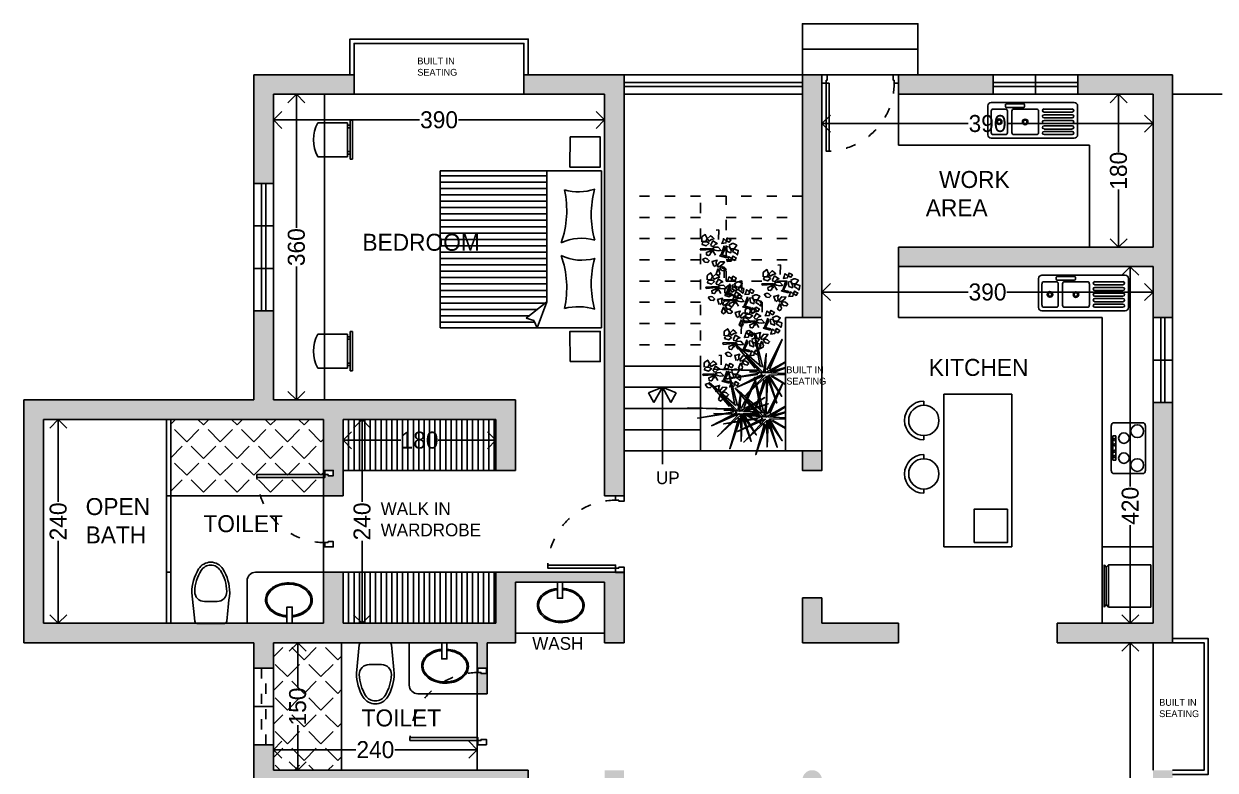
# Model space of a CAD drawing. Header units: inches. Extents: x -706 to 45253, y -3984 to 13819.
# Drawn here: x 42509 to 43912, y -100 to 779 of the extents above; entities that cross this region are included whole.
import ezdxf

# ---------------------------------------------------------------- set-up
doc = ezdxf.new("R2010")
doc.units = ezdxf.units.IN
doc.header["$PDMODE"] = 99
doc.header["$PDSIZE"] = 0.2
doc.linetypes.add('ACAD_ISO03W100', pattern=[30, 12, -18])
for name, color, linetype in [('BC-FURNITURE', 8, 'Continuous'), ('BC-GREYCOLOR', 8, 'Continuous'), ('BC-Hatch', 8, 'Continuous'), ('BC-JOINARY', 27, 'Continuous'), ('BC-WALLS', 1, 'Continuous'), ('BC-WHITECOLOR', 7, 'Continuous'), ('FUR', 8, 'Continuous'), ('grey color', 8, 'Continuous'), ('WALL', 1, 'Continuous'), ('WHITECOLOUR', 7, 'Continuous')]:
    doc.layers.add(name, color=color, linetype=linetype)
doc.styles.add('BC-1IN100-1', font='FreeSans.ttf', dxfattribs={"height": 20})
doc.styles.add('style2', font='FreeSans.ttf')
doc.dimstyles.new('BC-1IN100-1', dxfattribs={"dimtxt": 20, "dimasz": 20, "dimexe": 0.18, "dimexo": 0.0625, "dimgap": 1, "dimtad": 0, "dimtoh": 1, "dimdec": 1, "dimzin": 12, "dimdsep": 46, "dimtxsty": 'BC-1IN100-1', "dimblk": 'OPEN90', "dimcen": 0.09, "dimse1": 1, "dimse2": 1, "dimclrd": 256, "dimclre": 256, "dimclrt": 7, "dimadec": 0, "dimazin": 0, "dimtfac": 1, "dimtdec": 1, "dimtofl": 0, "dimtmove": 1, "dimatfit": 3, "dimldrblk": 'OPEN90', "dimfxl": 0, "dimtolj": 1, "dimtzin": 0, "dimlwd": -1, "dimarcsym": 0})
pattern_1 = [(45, (34007.883, -6864.664), (-19.756563, 19.756563), [20.32, -7.62]), (135, (34007.883, -6864.664), (-19.756563, -19.756563), [20.32, -7.62])]

# ---------------------------------------------------------------- blocks, each defined once
blk = doc.blocks.new('02 GROUND FLOOR$0$wc-wh')
at = {"color": 0, "linetype": 'ByBlock'}
for points in [[(315, 195), (22, 165, 0.384412), (0, 140), (0, -140, 0.383904), (22, -165, 0.001434), (314, -195, 0.140641), (560, -125, 0.259738), (630, 0, 0.259738), (560, 125, 0.139471)], [(225, 65), (225, -65, 0.422961), (328, -165, 0.13189), (544, -100, 0.259738), (600, 0, 0.259738), (544, 100, 0.13189), (328, 165, 0.422961)]]:
    blk.add_lwpolyline(points, format="xyb", close=True, dxfattribs=at)
blk.add_arc((316, -170), 25, 264.2811, 270.16, dxfattribs=at)
blk = doc.blocks.new('A$C6E117E9E')
at = {"xscale": -1, "rotation": 30.00000247440961}
blk.add_blockref('02 GROUND FLOOR$0$wc-wh', (564, 389), dxfattribs=at)
blk = doc.blocks.new('GOBIND DOOR 7')
at = {"layer": 'BC-Hatch', "linetype": 'ACAD_ISO03W100'}
blk.add_arc((33263.5, 16175.5), 80, 0, 90, dxfattribs=at)
at = {"layer": 'BC-JOINARY'}
blk.add_lwpolyline([(33263.5, 16175.5), (33263.5, 16255.5), (33267, 16255.5), (33267, 16175.5)], close=True, dxfattribs=at)
for points in [[(33263.5, 16171.7), (33264.8, 16171.7), (33264.8, 16165.5), (33258.5, 16165.5), (33258.5, 16175.5), (33263.5, 16175.5), (33263.5, 16171.7)], [(33343.5, 16171.7), (33342.3, 16171.7), (33342.3, 16165.5), (33348.5, 16165.5), (33348.5, 16175.5), (33343.5, 16175.5), (33343.5, 16171.7)]]:
    blk.add_lwpolyline(points, dxfattribs=at)
blk = doc.blocks.new('A$C52937CB9')
at = {"layer": 'FUR'}
for p, q in [((39.8, 190), (39.8, 0)), ((224.8, 190), (39.8, 190)), ((224.8, 0), (224.8, 190)), ((39.8, 125.3), (194.3, 125.3)), ((213.7, 101.1), (194.3, 125.3)), ((194.3, 125.3), (224.8, 114)), ((224.8, 114), (216.1, 110)), ((216.1, 110), (213.7, 101.1)), ((39.8, 0), (224.8, 0))]:
    blk.add_line(p, q, dxfattribs=at)
for points in [[(0, 152.8), (0, 188.3), (35.6, 188.3), (35.5, 152.7)], [(264.7, 152.8), (264.6, 188.3), (229.1, 188.3), (229.1, 152.7)]]:
    blk.add_lwpolyline(points, close=True, dxfattribs=at)
for centre, radius, start, end in [((-1.3, 162.6), 65.9, 345.6575, 16.9499), ((91.6, 288.6), 110.9, 254.3673, 285.6765), ((176.6, 166.4), 57.2, 164.3325, 204.9851), ((88, 166.4), 57.2, 335.0149, 15.6675), ((173, 288.6), 110.9, 254.3235, 285.6327), ((265.9, 162.6), 65.9, 163.0501, 194.3425), ((86.6, 35.1), 113.8, 70.3798, 102.1998), ((178.1, 35.1), 113.8, 77.8002, 109.6202)]:
    blk.add_arc(centre, radius, start, end, dxfattribs=at)
blk = doc.blocks.new('A$C925929284')
at = {"layer": 'BC-GREYCOLOR'}
h = blk.add_hatch(dxfattribs=at)
h.set_pattern_fill('ANSI31', color=256, scale=60, angle=315, style=0)
h.set_pattern_definition([(0, (-91.719, -51.977), (2e-15, 7.5), [])])
h.paths.add_polyline_path([(125.3, 70.3), (125.3, 224.8), (0, 224.8), (0, 39.8), (114, 39.8), (110, 48.5), (101.1, 50.9)])
at = {"layer": 'grey color', "rotation": 270}
blk.add_blockref('A$C52937CB9', (0, 264.7), dxfattribs=at)
blk = doc.blocks.new('_Open90')
at = {"color": 0, "linetype": 'ByBlock', "lineweight": -2}
for p, q in [((0, 0), (-1, 0)), ((-0.5, 0.5), (0, 0)), ((0, 0), (-0.5, -0.5))]:
    blk.add_line(p, q, dxfattribs=at)
blk = doc.blocks.new('*D813')
at = {"layer": 'BC-Hatch'}
for p, q in [((42905, 289), (42953, 289)), ((43045, 289), (42996.9, 289))]:
    blk.add_line(p, q, dxfattribs=at)
at = {"layer": 'Defpoints', "color": 0}
for p in [(42885, 313.4), (43065, 313.4), (42885, 289)]:
    blk.add_point(p, dxfattribs=at)
at = {"layer": 'BC-Hatch', "xscale": 20, "yscale": 20, "zscale": 20, "rotation": 180}
blk.add_blockref('_Open90', (42885, 289), dxfattribs=at)
at = {"layer": 'BC-Hatch', "xscale": 20, "yscale": 20, "zscale": 20}
blk.add_blockref('_Open90', (43065, 289), dxfattribs=at)
at = {"layer": 'BC-Hatch', "color": 7, "insert": (42975, 289), "char_height": 20, "attachment_point": 5, "style": 'BC-1IN100-1'}
blk.add_mtext('\\A1;180', dxfattribs=at)
blk = doc.blocks.new('*D814')
at = {"layer": 'BC-Hatch'}
for p, q in [((42907.4, 293.4), (42907.4, 216.3)), ((42907.4, 93.4), (42907.4, 170.5))]:
    blk.add_line(p, q, dxfattribs=at)
at = {"layer": 'Defpoints', "color": 0}
for p in [(42885, 313.4), (42885, 73.4), (42907.4, 73.4)]:
    blk.add_point(p, dxfattribs=at)
at = {"layer": 'BC-Hatch', "xscale": 20, "yscale": 20, "zscale": 20}
for p, rotation in [((42907.4, 313.4), 90), ((42907.4, 73.4), 270)]:
    blk.add_blockref('_Open90', p, dxfattribs=dict(at, rotation=rotation))
at = {"layer": 'BC-Hatch', "color": 7, "insert": (42907.4, 193.4), "char_height": 20, "attachment_point": 5, "rotation": 90, "style": 'BC-1IN100-1'}
blk.add_mtext('\\A1;240', dxfattribs=at)
blk = doc.blocks.new('chair- 1')
at = {"layer": 'BC-FURNITURE'}
for p, q in [((119.5, -460.5), (73.5, -460.5)), ((73.5, -463.5), (73.5, -460.5)), ((119.5, -463.5), (119.5, -460.5)), ((119.5, -463.5), (73.5, -463.5)), ((76.5, -466.5), (76.5, -501.5)), ((76.5, -466.5), (116.5, -466.5)), ((79.5, -466.5), (79.5, -463.5)), ((82.5, -466.5), (82.5, -463.5)), ((110.5, -466.5), (110.5, -463.5)), ((113.5, -466.5), (113.5, -463.5)), ((116.5, -501.5), (116.5, -466.5))]:
    blk.add_line(p, q, dxfattribs=at)
blk.add_arc((96.5, -464), 42.5, 241.9275, 298.0725, dxfattribs=at)
blk = doc.blocks.new('*D815')
at = {"layer": 'BC-Hatch'}
for p, q in [((42823, 666.3), (42975.1, 666.3)), ((43173, 666.3), (43020.9, 666.3))]:
    blk.add_line(p, q, dxfattribs=at)
at = {"layer": 'Defpoints', "color": 0}
for p in [(42803, 696.4), (43193, 696.4), (43193, 666.3)]:
    blk.add_point(p, dxfattribs=at)
at = {"layer": 'BC-Hatch', "xscale": 20, "yscale": 20, "zscale": 20, "rotation": 180}
blk.add_blockref('_Open90', (42803, 666.3), dxfattribs=at)
at = {"layer": 'BC-Hatch', "xscale": 20, "yscale": 20, "zscale": 20}
blk.add_blockref('_Open90', (43193, 666.3), dxfattribs=at)
at = {"layer": 'BC-Hatch', "color": 7, "insert": (42998, 666.3), "char_height": 20, "attachment_point": 5, "style": 'BC-1IN100-1'}
blk.add_mtext('\\A1;390', dxfattribs=at)
blk = doc.blocks.new('*D816')
at = {"layer": 'BC-Hatch'}
for p, q in [((42830, 676.4), (42830, 539.3)), ((42830, 356.4), (42830, 493.5))]:
    blk.add_line(p, q, dxfattribs=at)
at = {"layer": 'Defpoints', "color": 0}
for p in [(42830, 696.4), (42863, 696.4), (42863, 336.4)]:
    blk.add_point(p, dxfattribs=at)
at = {"layer": 'BC-Hatch', "xscale": 20, "yscale": 20, "zscale": 20}
for p, rotation in [((42830, 696.4), 90), ((42830, 336.4), 270)]:
    blk.add_blockref('_Open90', p, dxfattribs=dict(at, rotation=rotation))
at = {"layer": 'BC-Hatch', "color": 7, "insert": (42830, 516.4), "char_height": 20, "attachment_point": 5, "rotation": 90, "style": 'BC-1IN100-1'}
blk.add_mtext('\\A1;360', dxfattribs=at)
blk = doc.blocks.new('*D817')
at = {"layer": 'BC-Hatch'}
for p, q in [((42549.5, 293.4), (42549.5, 216.3)), ((42549.5, 93.4), (42549.5, 170.5))]:
    blk.add_line(p, q, dxfattribs=at)
at = {"layer": 'Defpoints', "color": 0}
for p in [(42532, 313.4), (42532, 73.4), (42549.5, 73.4)]:
    blk.add_point(p, dxfattribs=at)
at = {"layer": 'BC-Hatch', "xscale": 20, "yscale": 20, "zscale": 20}
for p, rotation in [((42549.5, 313.4), 90), ((42549.5, 73.4), 270)]:
    blk.add_blockref('_Open90', p, dxfattribs=dict(at, rotation=rotation))
at = {"layer": 'BC-Hatch', "color": 7, "insert": (42549.5, 193.4), "char_height": 20, "attachment_point": 5, "rotation": 90, "style": 'BC-1IN100-1'}
blk.add_mtext('\\A1;240', dxfattribs=at)
blk = doc.blocks.new('*D818')
at = {"layer": 'BC-Hatch'}
for p, q in [((43812.1, 473.4), (43812.1, 234.6)), ((43812.1, 93.4), (43812.1, 189))]:
    blk.add_line(p, q, dxfattribs=at)
at = {"layer": 'Defpoints', "color": 0}
for p in [(43812.1, 493.4), (43839, 493.4), (43839, 73.4)]:
    blk.add_point(p, dxfattribs=at)
at = {"layer": 'BC-Hatch', "xscale": 20, "yscale": 20, "zscale": 20}
for p, rotation in [((43812.1, 493.4), 90), ((43812.1, 73.4), 270)]:
    blk.add_blockref('_Open90', p, dxfattribs=dict(at, rotation=rotation))
at = {"layer": 'BC-Hatch', "color": 7, "insert": (43812.1, 211.8), "char_height": 20, "attachment_point": 5, "rotation": 90, "style": 'BC-1IN100-1'}
blk.add_mtext('\\A1;420', dxfattribs=at)
blk = doc.blocks.new('*D819')
at = {"layer": 'BC-Hatch'}
for p, q in [((42831.5, 30.4), (42831.5, -2.6)), ((42831.5, -79.6), (42831.5, -46.5))]:
    blk.add_line(p, q, dxfattribs=at)
at = {"layer": 'Defpoints', "color": 0}
for p in [(42831.5, 50.4), (42883, 50.4), (42883, -99.6)]:
    blk.add_point(p, dxfattribs=at)
at = {"layer": 'BC-Hatch', "xscale": 20, "yscale": 20, "zscale": 20}
for p, rotation in [((42831.5, 50.4), 90), ((42831.5, -99.6), 270)]:
    blk.add_blockref('_Open90', p, dxfattribs=dict(at, rotation=rotation))
at = {"layer": 'BC-Hatch', "color": 7, "insert": (42831.5, -24.6), "char_height": 20, "attachment_point": 5, "rotation": 90, "style": 'BC-1IN100-1'}
blk.add_mtext('\\A1;150', dxfattribs=at)
blk = doc.blocks.new('*D820')
at = {"layer": 'BC-Hatch'}
for p, q in [((42823, -75.5), (42900.1, -75.5)), ((43023, -75.5), (42945.9, -75.5))]:
    blk.add_line(p, q, dxfattribs=at)
at = {"layer": 'Defpoints', "color": 0}
for p in [(42803, 50.4), (43043, 50.4), (42803, -75.5)]:
    blk.add_point(p, dxfattribs=at)
at = {"layer": 'BC-Hatch', "xscale": 20, "yscale": 20, "zscale": 20, "rotation": 180}
blk.add_blockref('_Open90', (42803, -75.5), dxfattribs=at)
at = {"layer": 'BC-Hatch', "xscale": 20, "yscale": 20, "zscale": 20}
blk.add_blockref('_Open90', (43043, -75.5), dxfattribs=at)
at = {"layer": 'BC-Hatch', "color": 7, "insert": (42923, -75.5), "char_height": 20, "attachment_point": 5, "style": 'BC-1IN100-1'}
blk.add_mtext('\\A1;240', dxfattribs=at)
blk = doc.blocks.new('*D825')
at = {"layer": 'BC-Hatch'}
for p, q in [((43812.1, 30.4), (43812.1, -521.1)), ((43812.1, -1131.6), (43812.1, -580.1))]:
    blk.add_line(p, q, dxfattribs=at)
at = {"layer": 'Defpoints', "color": 0}
for p in [(43839, 50.4), (43812.1, -1151.6), (43839, -1151.6)]:
    blk.add_point(p, dxfattribs=at)
at = {"layer": 'BC-Hatch', "xscale": 20, "yscale": 20, "zscale": 20}
for p, rotation in [((43812.1, 50.4), 90), ((43812.1, -1151.6), 270)]:
    blk.add_blockref('_Open90', p, dxfattribs=dict(at, rotation=rotation))
at = {"layer": 'BC-Hatch', "color": 7, "insert": (43812.1, -550.6), "char_height": 20, "attachment_point": 5, "rotation": 90, "style": 'BC-1IN100-1'}
blk.add_mtext('\\A1;1202', dxfattribs=at)
blk = doc.blocks.new('*D834')
at = {"layer": 'BC-Hatch'}
for p, q in [((43798.3, 676.4), (43798.3, 628.4)), ((43798.3, 536.4), (43798.3, 584.5))]:
    blk.add_line(p, q, dxfattribs=at)
at = {"layer": 'Defpoints', "color": 0}
for p in [(43798.3, 696.4), (43839, 696.4), (43839, 516.4)]:
    blk.add_point(p, dxfattribs=at)
at = {"layer": 'BC-Hatch', "xscale": 20, "yscale": 20, "zscale": 20}
for p, rotation in [((43798.3, 696.4), 90), ((43798.3, 516.4), 270)]:
    blk.add_blockref('_Open90', p, dxfattribs=dict(at, rotation=rotation))
at = {"layer": 'BC-Hatch', "color": 7, "insert": (43798.3, 606.4), "char_height": 20, "attachment_point": 5, "rotation": 90, "style": 'BC-1IN100-1'}
blk.add_mtext('\\A1;180', dxfattribs=at)
blk = doc.blocks.new('*D835')
at = {"layer": 'BC-Hatch'}
for p, q in [((43469, 661.9), (43621.1, 661.9)), ((43819, 661.9), (43666.9, 661.9))]:
    blk.add_line(p, q, dxfattribs=at)
at = {"layer": 'Defpoints', "color": 0}
for p in [(43839, 696.4), (43449, 661.9), (43449, 561.4)]:
    blk.add_point(p, dxfattribs=at)
at = {"layer": 'BC-Hatch', "xscale": 20, "yscale": 20, "zscale": 20, "rotation": 180}
blk.add_blockref('_Open90', (43449, 661.9), dxfattribs=at)
at = {"layer": 'BC-Hatch', "xscale": 20, "yscale": 20, "zscale": 20}
blk.add_blockref('_Open90', (43839, 661.9), dxfattribs=at)
at = {"layer": 'BC-Hatch', "color": 7, "insert": (43644, 661.9), "char_height": 20, "attachment_point": 5, "style": 'BC-1IN100-1'}
blk.add_mtext('\\A1;390', dxfattribs=at)
blk = doc.blocks.new('A$C64C66722')
at = {"layer": 'FUR'}
for p, q in [((0, 4), (0, 101.8)), ((4, 105.8), (37.9, 105.8)), ((4.2, 99.3), (4.2, 66.3)), ((7.9, 66.3), (7.9, 99.3)), ((10.7, 99.3), (10.7, 66.3)), ((14.4, 66.3), (14.4, 99.3)), ((17.2, 99.3), (17.2, 66.3)), ((20.9, 66.3), (20.9, 99.3)), ((23.8, 99.3), (23.8, 66.3)), ((27.5, 66.3), (27.5, 99.3)), ((30.6, 99.3), (30.6, 66.3)), ((34.3, 66.3), (34.3, 99.3)), ((42, 101.8), (42, 4)), ((4.2, 30.8), (4.2, 57.3)), ((6.6, 59.8), (31.8, 59.8)), ((34.3, 57.3), (34.3, 30.8)), ((37.3, 43.3), (39.2, 43.3)), ((31.8, 28.3), (6.6, 28.3)), ((36.1, 21.9), (36.1, 42.1)), ((40.4, 42.1), (40.4, 21.9)), ((4.2, 6.5), (4.2, 20.7)), ((6.6, 23.1), (31.8, 23.1)), ((34.3, 20.7), (34.3, 6.5)), ((39.2, 20.8), (37.3, 20.8)), ((37.9, 0), (4, 0)), ((31.8, 4), (6.6, 4))]:
    blk.add_line(p, q, dxfattribs=at)
for centre, radius in [((19.1, 44), 3.26), ((19.1, 44), 2.14), ((19.3, 13.4), 3.26), ((19.3, 13.4), 2.14)]:
    blk.add_circle(centre, radius, dxfattribs=at)
for centre, radius, start, end in [((4, 101.8), 4.02, 90, 180), ((6, 99.3), 1.85, 0, 180), ((12.6, 99.3), 1.85, 0, 180), ((19.1, 99.3), 1.85, 0, 180), ((25.7, 99.3), 1.85, 0, 180), ((32.5, 99.3), 1.85, 0, 180), ((37.9, 101.8), 4.02, 0, 90), ((6, 66.3), 1.85, 180, 0), ((6, 66.3), 1.85, 180, 0), ((6.6, 57.3), 2.47, 90, 180), ((12.6, 66.3), 1.85, 180, 0), ((12.6, 66.3), 1.85, 180, 0), ((19.1, 66.3), 1.85, 180, 0), ((19.1, 66.3), 1.85, 180, 0), ((25.7, 66.3), 1.85, 180, 0), ((25.7, 66.3), 1.85, 180, 0), ((32.5, 66.3), 1.85, 180, 0), ((32.5, 66.3), 1.85, 180, 0), ((31.8, 57.3), 2.47, 0, 90), ((37.3, 42.1), 1.19, 90, 180), ((39.2, 42.1), 1.19, 0, 90), ((6.6, 30.8), 2.47, 180, 270), ((31.8, 30.8), 2.47, 270, 0), ((6.6, 20.7), 2.47, 90, 180), ((31.8, 20.7), 2.47, 0, 90), ((37.3, 21.9), 1.19, 180, 270), ((39.2, 21.9), 1.19, 270, 0), ((4, 4), 4.02, 180, 270), ((6.6, 6.5), 2.47, 180, 270), ((31.8, 6.5), 2.47, 270, 0), ((37.9, 4), 4.02, 270, 0)]:
    blk.add_arc(centre, radius, start, end, dxfattribs=at)
blk = doc.blocks.new('A$C1482754334')
blk.add_blockref('A$C64C66722', (0, 0))
blk = doc.blocks.new('A$C1A3712BA')
at = {"layer": 'FUR'}
for p, q in [((2.5, 47, -179), (0, 50, -179)), ((0, 0, -179), (0, 50, -179)), ((2.5, 47, -179), (5, 50, -179)), ((2.5, 3, -179), (2.5, 47, -179)), ((5, 50, -179), (55, 50, -179)), ((5, 0, -179), (5, 50, -179)), ((55, 50, -179), (55, 0, -179)), ((2.5, 3, -179), (0, 0, -179)), ((2.5, 3, -179), (5, 0, -179)), ((55, 0, -179), (5, 0, -179))]:
    blk.add_line(p, q, dxfattribs=at)
blk = doc.blocks.new('A$C1184750331')
blk.add_blockref('A$C1A3712BA', (0, 0))
blk = doc.blocks.new('A$C3A7B1A8D')
at = {"layer": 'FUR'}
for p, q in [((0, 56.8), (0, 3.2)), ((36.9, 60), (3.2, 60)), ((40.1, 3.2), (40.1, 56.8)), ((5.3, 44.4), (1.8, 44.4)), ((1.8, 44.4), (1.8, 15.7)), ((5.3, 15.7), (5.3, 44.4)), ((1.8, 15.7), (5.3, 15.7)), ((3.2, 0), (36.9, 0))]:
    blk.add_line(p, q, dxfattribs=at)
for centre, radius in [((30.5, 50), 7.51), ((14.8, 41.8), 6.17), ((3.6, 40.1), 1.17), ((3.6, 33.8), 1.17), ((3.6, 26.3), 1.17), ((3.6, 20), 1.17), ((14.8, 18.3), 6.17), ((30.5, 10.1), 7.51)]:
    blk.add_circle(centre, radius, dxfattribs=at)
for centre, start, end in [((3.2, 56.8), 90, 180), ((36.9, 56.8), 0, 90), ((3.2, 3.2), 180, 270), ((36.9, 3.2), 270, 0)]:
    blk.add_arc(centre, 3.15, start, end, dxfattribs=at)
blk = doc.blocks.new('A$C11B53B6C')
at = {"layer": 'BC-FURNITURE'}
for p, q in [((25.3, 45.1), (25.3, 50.6)), ((25.3, 0), (25.3, 5.5))]:
    blk.add_line(p, q, dxfattribs=at)
blk.add_circle((25.3, 25.3), 19.8, dxfattribs=at)
blk.add_arc((25.3, 25.3), 25.3, 90, 270, dxfattribs=at)
blk = doc.blocks.new('*D842')
at = {"layer": 'BC-Hatch'}
for p, q in [((43469, 463.5), (43621.1, 463.5)), ((43819, 463.5), (43666.9, 463.5))]:
    blk.add_line(p, q, dxfattribs=at)
at = {"layer": 'Defpoints', "color": 0}
for p in [(43839, 463.5), (43449, 433.4), (43839, 433.4)]:
    blk.add_point(p, dxfattribs=at)
at = {"layer": 'BC-Hatch', "xscale": 20, "yscale": 20, "zscale": 20, "rotation": 180}
blk.add_blockref('_Open90', (43449, 463.5), dxfattribs=at)
at = {"layer": 'BC-Hatch', "xscale": 20, "yscale": 20, "zscale": 20}
blk.add_blockref('_Open90', (43839, 463.5), dxfattribs=at)
at = {"layer": 'BC-Hatch', "color": 7, "insert": (43644, 463.5), "char_height": 20, "attachment_point": 5, "style": 'BC-1IN100-1'}
blk.add_mtext('\\A1;390', dxfattribs=at)
blk = doc.blocks.new('TREE 2 MNS')
at = {"color": 66}
for points in [[(-15859.8, 11976.8), (-15827.5, 12103.3), (-15850.3, 11979.2)], [(-15874.2, 11967.2), (-15930.3, 12079.4), (-15883.7, 11969.6)], [(-15854.6, 11978), (-15756.1, 12062.9), (-15830.9, 11974.1)], [(-15894.8, 11944), (-15983.1, 11891.4), (-15889.9, 11944)], [(-15841.1, 11950.5), (-15713.9, 11931.4), (-15846.6, 11954.9)], [(-15838.3, 11966), (-15678.2, 11969.6), (-15845.5, 11963.7)]]:
    blk.add_lwpolyline(points, dxfattribs=at)
at = {"color": 86}
for points in [[(-15810.5, 11960.7), (-15979.4, 11951.9), (-15882.2, 11948.3), (-15929.4, 11869.5), (-15877.8, 11945.1), (-15873.5, 11846.5), (-15872.9, 11944), (-15787.4, 11864.6), (-15867.4, 11948.3), (-15764.9, 11903.4), (-15857, 11950.5), (-15799.5, 12020.6), (-15862, 11957.1), (-15872.4, 12026.6), (-15868.5, 11956.6), (-15960.6, 12006.9), (-15886.6, 11959.8), (-15973.2, 11984.5), (-15895.9, 11958.2)], [(-15882.2, 11936.3), (-15910.7, 11845.4), (-15878.9, 11932.5)], [(-15872.4, 11934.1), (-15831.8, 11818.6), (-15864.7, 11931.9)]]:
    blk.add_lwpolyline(points, dxfattribs=at)
blk = doc.blocks.new('A$C18291425')
at = {"color": 66}
for p, q in [((43.8, 107.8), (37.9, 107.3)), ((49.1, 48.6), (56.6, 70.5)), ((58.2, 62.5), (51.3, 48.6)), ((56.6, 70.5), (58.2, 62.5)), ((45.4, 47), (49.1, 48.6)), ((63, 42.2), (45.4, 47)), ((51.3, 48.6), (64.1, 45.4)), ((64.1, 45.4), (63, 42.2))]:
    blk.add_line(p, q, dxfattribs=at)
at = {"color": 86}
for p, q in [((43.3, 84.9), (43.8, 107.8)), ((26.2, 64.1), (0, 63)), ((0, 63), (1.1, 59.8)), ((1.1, 59.8), (24.6, 61.9)), ((24.6, 61.9), (24.6, 61.9)), ((35.8, 48.1), (26.2, 64.1))]:
    blk.add_line(p, q, dxfattribs=at)
for points in [[(3.4, 79.9), (3.4, 89), (4.9, 91.8), (11.8, 96.6), (16, 87.7), (13.2, 81.3), (10.1, 80), (4.8, 80.3)], [(15.5, 85.5), (24.3, 94.1), (29, 90.4), (32.5, 86.7), (26.7, 85), (19.9, 81.3), (17.6, 85), (16, 86.5)], [(59.8, 83.8), (54.5, 87), (52.9, 80.6), (50.7, 75.8), (60.4, 76.9), (60.9, 80.6), (64.1, 88.6), (68.4, 86.5), (70.5, 84.9), (72.1, 84.3), (68.4, 78.5), (65.7, 79.5), (62, 82.7)], [(26.2, 59.3), (14.4, 54.5), (15, 48.6), (19.8, 47.5), (22.4, 49.1), (25.1, 55.5), (26.7, 53.9), (26.2, 57.7), (25.6, 60.3)], [(67.3, 71), (75.3, 75.3), (78.5, 75.3), (86, 71.5), (80.1, 63.5), (73.2, 63), (70.5, 65.1), (68.4, 69.9)], [(78, 63), (89.7, 59.3), (88.7, 53.4), (87.1, 48.6), (82.8, 52.9), (76.4, 57.1), (78.5, 60.9), (79.1, 63)], [(72.6, 41.1), (67.3, 44.3), (65.7, 37.9), (63.6, 33.1), (73.2, 34.2), (73.7, 37.9), (76.9, 45.9), (81.2, 43.8), (83.3, 42.2), (84.9, 41.7), (81.2, 35.8), (78.5, 36.9), (74.8, 40.1)], [(41.8, 15.5), (37.2, 3.7), (41.8, 0), (45.9, 2.8), (46.5, 5.8), (43.7, 12.1), (46, 12.2), (42.9, 14.4), (40.6, 15.8)]]:
    blk.add_lwpolyline(points, dxfattribs=at)
at = {"color": 66}
for points in [[(5.2, 77.7), (4.2, 73.4), (13.9, 70.1), (20.7, 76.1), (15.8, 79.3), (6.3, 79.6)], [(24, 71), (29.9, 81.7), (40.1, 75.3), (35.3, 73.7), (30.4, 68.3), (24.6, 69.9)], [(28.8, 63.5), (33.7, 66.7), (42.2, 67.3), (48.6, 59.8), (47, 59.3), (42.2, 58.7), (34.7, 59.8), (28.8, 63)], [(66.2, 68.3), (62, 67.3), (63.6, 57.1), (72.1, 53.9), (72.6, 59.8), (68.4, 68.3)], [(5.7, 38.7), (11.1, 32), (17.6, 31.1), (18.7, 32.2), (21.2, 34.9), (16.2, 39.7), (12.4, 41.1), (6, 39.1)], [(31.8, 22), (28.1, 33.6), (39.7, 36.6), (37.6, 32), (38.1, 24.8), (32.9, 21.7)], [(40.5, 20.4), (41.5, 26), (47, 32.6), (56.8, 32.1), (56.1, 30.6), (53.2, 26.7), (47.3, 22), (40.9, 20)], [(45.5, 18.6), (50.9, 12), (57.4, 11), (58.5, 12.2), (61, 14.9), (56, 19.6), (52.2, 21), (45.8, 19)]]:
    blk.add_lwpolyline(points, dxfattribs=at)

msp = doc.modelspace()

# ---------------------------------------------------------------- hatches: boundary and pattern name
at = {"layer": 'BC-Hatch'}
h = msp.add_hatch(color=16, dxfattribs=at)
h.paths.add_polyline_path([(43861.99, -475.57), (43861.99, -99.57), (43838.99, -99.57), (43838.99, -475.57)])
h.paths.add_polyline_path([(43861.99, 50.43), (43861.99, 333.43), (43838.99, 333.43), (43838.99, 73.43), (43725.99, 73.43), (43725.99, 50.43)])
h.paths.add_polyline_path([(43538.99, 50.43), (43538.99, 73.43), (43448.99, 73.43), (43448.99, 103.43), (43425.99, 103.43), (43425.99, 50.43)])
h.paths.add_polyline_path([(43448.99, -111.07, 1), (43425.99, -111.07, 1)])
h.paths.add_polyline_path([(43448.99, -464.07, 1), (43425.99, -464.07, 1)])
h.paths.add_polyline_path([(43215.99, -475.57), (43215.99, -378.95), (43210.39, -379.79), (43215.99, -378.8), (43215.99, -368.16), (43198.95, -367.55), (43215.99, -367.93), (43215.99, -347.57), (43192.99, -347.57), (43192.99, -452.57), (42802.99, -452.57), (42802.99, -372.57), (42779.99, -372.57), (42779.99, -475.57)])
h.paths.add_polyline_path([(43215.99, -197.57), (43215.99, -99.57), (43192.99, -99.57), (43192.99, -109.57), (43192.99, -197.57)])
h.paths.add_polyline_path([(43102.99, -122.57), (43102.99, -99.57), (42802.99, -99.57), (42802.99, -69.57), (42779.99, -69.57), (42779.99, -172.57), (42802.99, -172.57), (42802.99, -111.07), (43079.99, -111.07), (43079.99, -122.57)])
h.paths.add_polyline_path([(43087.99, 50.43), (43087.99, 121.93), (43192.99, 121.93), (43192.99, 50.43), (43215.99, 50.43), (43215.99, 133.43), (43064.99, 133.43), (43064.99, 73.43), (42884.97, 73.43), (42884.97, 133.43), (42861.97, 133.43), (42861.97, 73.43), (42531.97, 73.43), (42531.97, 313.43), (42861.97, 313.43), (42861.97, 248.43), (42863.47, 248.43), (42863.47, 253.43), (42873.47, 253.43), (42873.47, 247.18), (42867.27, 247.18), (42867.27, 248.43), (42863.47, 248.43), (42863.47, 244.93), (42861.97, 244.93), (42861.97, 223.43), (42884.97, 223.43), (42884.97, 313.43), (43064.99, 313.43), (43064.99, 253.43), (43087.99, 253.43), (43087.99, 336.43), (42802.99, 336.43), (42802.99, 441.43), (42779.99, 441.43), (42779.99, 336.43), (42508.97, 336.43), (42508.97, 50.43), (42779.99, 50.43), (42779.99, 20.43), (42802.99, 20.43), (42802.99, 50.43), (43042.99, 50.43), (43042.99, 15.42), (43042.99, -9.57), (43054.49, -9.57), (43054.49, 50.43)])
h.paths.add_polyline_path([(43215.99, 223.43), (43215.99, 719.43), (43097.99, 719.43), (43097.99, 696.43), (43192.99, 696.43), (43192.99, 223.43)])
h.paths.add_polyline_path([(42802.99, -590.57), (42802.99, -510.57), (42779.99, -510.57), (42779.99, -590.57)])
h.paths.add_polyline_path([(43448.99, 253.43), (43448.99, 276.43), (43425.99, 276.43), (43425.99, 253.43)])
h.paths.add_polyline_path([(43448.99, 433.43), (43448.99, 709.43), (43448.99, 719.43), (43425.99, 719.43), (43425.99, 433.43)])
h.paths.add_polyline_path([(43043.73, 20.43), (43053.73, 20.43), (43053.73, 14.18), (43047.53, 14.18), (43047.53, 15.43), (43043.73, 15.43)], flags=16)
h = msp.add_hatch(color=16, dxfattribs=at)
h.paths.add_polyline_path([(43861.99, 433.43), (43861.99, 719.43), (43750.49, 719.43), (43750.49, 696.43), (43838.99, 696.43), (43838.99, 516.43), (43538.99, 516.43), (43538.99, 493.43), (43838.99, 493.43), (43838.99, 433.43)])
h.paths.add_polyline_path([(42897.99, 696.43), (42897.99, 719.43), (42779.99, 719.43), (42779.99, 591.43), (42802.99, 591.43), (42802.99, 696.43)])
h.paths.add_polyline_path([(43650.49, 696.43), (43650.49, 719.43), (43538.99, 719.43), (43538.99, 709.43), (43538.99, 696.43)], flags=16)
h = msp.add_hatch(dxfattribs=at)
h.set_pattern_fill('ANGLE', color=256, scale=4, angle=45, style=0)
h.set_pattern_definition(pattern_1)
h.paths.add_polyline_path([(42861.97, 223.43), (42861.97, 313.43), (42681.97, 313.43), (42681.97, 223.43)])
h = msp.add_hatch(dxfattribs=at)
h.set_pattern_fill('ANSI31', color=256, scale=2, angle=45, style=0)
h.set_pattern_definition([(90, (34007.883, -6864.664), (-6.35, 2e-14), [])])
h.paths.add_polyline_path([(43064.99, 253.43), (43064.99, 313.43), (42884.97, 313.43), (42884.97, 253.43)])
h.paths.add_polyline_path([(43064.99, 73.43), (43064.99, 133.43), (42884.97, 133.43), (42884.97, 73.43)])
h.paths.add_polyline_path([(42949.03, 303.78), (43000.92, 303.78), (43000.92, 273.7), (42949.03, 273.7)], flags=24)
h = msp.add_hatch(dxfattribs=at)
h.set_pattern_fill('ANGLE', color=256, scale=4, angle=45, style=0)
h.set_pattern_definition(pattern_1)
h.paths.add_polyline_path([(42882.99, -99.57), (42882.99, 50.43), (42802.99, 50.43), (42802.99, 20.43), (42802.99, -69.57), (42802.99, -99.57)])

# ---------------------------------------------------------------- linework, layer by layer
for p, q in [((43425.99, 719.43), (43215.99, 719.43)), ((43750.49, 719.43), (43650.49, 719.43)), ((43700.49, 719.43), (43700.49, 696.43)), ((43750.49, 710.43), (43650.49, 710.43)), ((43650.49, 705.43), (43750.49, 705.43)), ((43425.99, 696.43), (43215.99, 696.43)), ((43650.49, 696.43), (43750.49, 696.43)), ((43778.99, 73.43), (43778.99, 433.43)), ((43838.99, 333.43), (43838.99, 433.43)), ((43847.99, 333.43), (43847.99, 433.43)), ((43852.99, 433.43), (43852.99, 333.43)), ((43861.99, 433.43), (43861.99, 333.43)), ((43838.99, 383.43), (43861.99, 383.43)), ((43305.99, 376.43), (43215.99, 376.43)), ((43305.99, 276.43), (43305.99, 376.43)), ((43305.99, 351.43), (43215.99, 351.43)), ((43260.99, 351.43), (43244.6, 344.98)), ((43250.94, 333.48), (43260.99, 351.43)), ((43260.99, 351.43), (43260.99, 260.9)), ((43260.99, 351.43), (43277.37, 344.98)), ((43271.04, 333.48), (43260.99, 351.43)), ((43244.6, 344.98), (43250.94, 333.48)), ((43277.37, 344.98), (43271.04, 333.48)), ((43592.49, 163.43), (43592.49, 343.43)), ((43672.49, 163.43), (43672.49, 343.43)), ((43305.99, 326.43), (43215.99, 326.43)), ((42676.97, 313.43), (42676.97, 223.43)), ((42681.97, 313.43), (42681.97, 73.43)), ((43305.99, 301.43), (43215.99, 301.43)), ((43305.99, 276.43), (43215.99, 276.43)), ((43064.99, 253.43), (42884.97, 253.43)), ((42681.97, 223.43), (42676.97, 223.43)), ((42676.97, 223.43), (42676.97, 73.43)), ((43672.49, 163.43), (43592.49, 163.43)), ((43838.99, 163.43), (43778.99, 163.43)), ((42681.97, 133.43), (42676.97, 133.43)), ((43064.99, 133.43), (42884.97, 133.43)), ((43087.99, 61.93), (43192.99, 61.93)), ((43838.99, -99.57), (43838.99, 50.43))]:
    msp.add_line(p, q)
at = {"linetype": 'ACAD_ISO03W100'}
for p, q in [((43425.99, 576.43), (43215.99, 576.43)), ((43305.99, 376.43), (43305.99, 576.43)), ((43335.99, 476.43), (43335.99, 576.43)), ((43305.99, 551.43), (43215.99, 551.43)), ((43335.99, 551.43), (43425.99, 551.43)), ((43305.99, 526.43), (43215.99, 526.43)), ((43335.99, 526.43), (43425.99, 526.43)), ((43305.99, 501.43), (43215.99, 501.43)), ((43335.99, 501.43), (43425.99, 501.43)), ((43305.99, 476.43), (43215.99, 476.43)), ((43335.99, 476.43), (43425.99, 476.43)), ((43305.99, 451.43), (43215.99, 451.43)), ((43305.99, 426.43), (43215.99, 426.43)), ((43305.99, 401.43), (43215.99, 401.43))]:
    msp.add_line(p, q, dxfattribs=at)
at = {"color": 66}
for points in [[(43379.37, 374.88), (43369.05, 415.37), (43376.31, 375.65)], [(43383.96, 371.83), (43401.93, 407.73), (43387.02, 372.59)], [(43377.69, 375.27), (43346.18, 402.42), (43370.13, 374.01)], [(43372.49, 371.44), (43321.25, 372.59), (43374.78, 370.68)], [(43373.39, 366.48), (43332.69, 360.35), (43375.14, 367.88)], [(43379.94, 322.76), (43369.62, 363.24), (43376.88, 323.52)], [(43384.53, 319.7), (43402.51, 355.6), (43387.59, 320.47)], [(43405.99, 354.8), (43389, 364.38)], [(43390.58, 364.38), (43405.99, 355.2)], [(43378.26, 323.15), (43346.76, 350.3), (43370.7, 321.89)], [(43373.06, 319.32), (43321.82, 320.47), (43375.35, 318.56)], [(43373.96, 314.36), (43333.27, 308.22), (43375.72, 315.76)], [(43405.99, 303), (43389.57, 312.25)], [(43391.15, 312.25), (43405.99, 303.42)]]:
    msp.add_lwpolyline(points, dxfattribs=at)
at = {"color": 86}
for points in [[(43405.99, 366.48), (43386.55, 365.78), (43401.63, 340.55), (43385.14, 364.73), (43383.74, 333.19), (43383.56, 364.38), (43356.2, 338.97), (43381.81, 365.78), (43349.01, 351.41), (43378.48, 366.48), (43360.06, 388.91), (43380.05, 368.58), (43383.39, 390.83), (43382.16, 368.41), (43405.99, 381.44)], [(43405.99, 380.94), (43387.95, 369.46), (43405.99, 374.59)], [(43363.59, 369.75), (43405.99, 367.52)], [(43405.99, 374.05), (43390.93, 368.93)], [(43383.39, 361.22), (43370.41, 324.26), (43380.93, 360.52)], [(43386.55, 361.93), (43395.67, 332.84), (43385.49, 360.7)], [(43405.99, 314.34), (43387.12, 313.66), (43402.2, 288.43), (43385.71, 312.6), (43384.31, 281.07), (43384.14, 312.25), (43356.77, 286.85), (43382.38, 313.66), (43349.58, 299.29), (43379.05, 314.36), (43360.63, 336.78), (43380.63, 316.46), (43383.96, 338.71), (43382.73, 316.28), (43405.99, 329)], [(43405.99, 328.45), (43388.52, 317.33), (43405.99, 322.3)], [(43364.16, 317.62), (43405.99, 315.42)], [(43383.96, 309.1), (43370.98, 272.13), (43381.5, 308.4)], [(43387.12, 309.8), (43396.24, 280.72), (43386.07, 308.57)], [(43405.99, 321.73), (43391.5, 316.81)]]:
    msp.add_lwpolyline(points, dxfattribs=at)
for points in [[(43861.99, 55.43), (43903.99, 55.43), (43903.99, -104.57), (43861.99, -104.57)], [(43861.99, 50.43), (43898.99, 50.43), (43898.99, -99.57), (43861.99, -99.57)]]:
    msp.add_lwpolyline(points)
at = {"layer": 'BC-FURNITURE', "linetype": 'Continuous'}
for points in [[(42825.01, 81, 0.0449608), (42831.64, 82.23, 0.0844306), (42840.3, 86.34, 0.1064259), (42846.56, 93.08, 0.1297604), (42848.64, 100.37, 0.1297604), (42846.85, 107.74, 0.1064259), (42840.87, 114.72, 0.0844306), (42832.37, 119.17, 0.0735342), (42821.54, 120.99, 0.0735342), (42810.64, 119.6, 0.0844306), (42801.98, 115.49, 0.1064259), (42795.72, 108.75, 0.1297604), (42793.64, 101.46, 0.1297604), (42795.43, 94.09, 0.1064259), (42801.41, 87.11, 0.0844306), (42809.91, 82.66, 0.0613368), (42818.92, 80.92, 0.0121426)], [(42825.01, 82.51, 0.0439771), (42831.24, 83.68, 0.0844306), (42839.44, 87.56, 0.1064259), (42845.27, 93.84, 0.1297604), (42847.14, 100.4, 0.0096334), (42847.14, 100.91, 0.119977), (42845.53, 107.03, 0.1064259), (42839.96, 113.53, 0.0844306), (42831.91, 117.74, 0.0735342), (42821.51, 119.49, 0.0735342), (42811.04, 118.15, 0.0844306), (42802.84, 114.26, 0.1064259), (42797.01, 107.99, 0.1297604), (42795.14, 101.43, 0.0096334), (42795.14, 100.91, 0.119977), (42796.75, 94.8, 0.1064259), (42802.32, 88.3, 0.0844306), (42810.37, 84.09, 0.060622), (42818.92, 82.43, 0.0128549)], [(43137.44, 114.35, 0.0449608), (43130.81, 113.12, 0.0844306), (43122.15, 109.01, 0.1064259), (43115.89, 102.27, 0.1297604), (43113.81, 94.98, 0.1297604), (43115.6, 87.61, 0.1064259), (43121.59, 80.63, 0.0844306), (43130.08, 76.18, 0.0735342), (43140.92, 74.36, 0.0735342), (43151.82, 75.75, 0.0844306), (43160.48, 79.86, 0.1064259), (43166.73, 86.6, 0.1297604), (43168.81, 93.89, 0.1297604), (43167.02, 101.26, 0.1064259), (43161.04, 108.24, 0.0844306), (43152.55, 112.69, 0.0613368), (43143.53, 114.43, 0.0121426)], [(43137.44, 112.84, 0.0439771), (43131.22, 111.67, 0.0844306), (43123.01, 107.79, 0.1064259), (43117.18, 101.51, 0.1297604), (43115.31, 94.95, 0.0096334), (43115.31, 94.44, 0.119977), (43116.92, 88.33, 0.1064259), (43122.5, 81.82, 0.0844306), (43130.54, 77.61, 0.0735342), (43140.95, 75.86, 0.0735342), (43151.41, 77.2, 0.0844306), (43159.62, 81.09, 0.1064259), (43165.44, 87.36, 0.1297604), (43167.31, 93.92, 0.0096334), (43167.31, 94.44, 0.119977), (43165.71, 100.55, 0.1064259), (43160.13, 107.05, 0.0844306), (43152.08, 111.26, 0.060622), (43143.53, 112.92, 0.0128549)], [(43001.16, 42.85, 0.0449608), (42994.53, 41.62, 0.0844306), (42985.87, 37.51, 0.1064259), (42979.62, 30.77, 0.1297604), (42977.54, 23.48, 0.1297604), (42979.33, 16.11, 0.1064259), (42985.31, 9.13, 0.0844306), (42993.8, 4.68, 0.0735342), (43004.64, 2.86, 0.0735342), (43015.54, 4.25, 0.0844306), (43024.2, 8.36, 0.1064259), (43030.46, 15.1, 0.1297604), (43032.54, 22.39, 0.1297604), (43030.75, 29.76, 0.1064259), (43024.76, 36.74, 0.0844306), (43016.27, 41.19, 0.0613368), (43007.25, 42.93, 0.0121426)], [(43001.16, 41.34, 0.0439771), (42994.94, 40.17, 0.0844306), (42986.73, 36.29, 0.1064259), (42980.91, 30.01, 0.1297604), (42979.04, 23.45, 0.0096334), (42979.03, 22.94, 0.119977), (42980.64, 16.83, 0.1064259), (42986.22, 10.32, 0.0844306), (42994.27, 6.11, 0.0735342), (43004.67, 4.36, 0.0735342), (43015.13, 5.7, 0.0844306), (43023.34, 9.59, 0.1064259), (43029.17, 15.86, 0.1297604), (43031.04, 22.42, 0.0096334), (43031.04, 22.94, 0.119977), (43029.43, 29.05, 0.1064259), (43023.85, 35.55, 0.0844306), (43015.81, 39.76, 0.060622), (43007.25, 41.42, 0.0128549)]]:
    msp.add_lwpolyline(points, format="xyb", dxfattribs=at)
for points in [[(43143.53, 121.93), (43137.44, 121.93), (43137.44, 102.9), (43143.53, 102.9)], [(42818.92, 73.43), (42825.01, 73.43), (42825.01, 92.45), (42818.92, 92.45)], [(43007.25, 50.43), (43001.16, 50.43), (43001.16, 31.4), (43007.25, 31.4)]]:
    msp.add_lwpolyline(points, close=True, dxfattribs=at)
at = {"layer": 'BC-Hatch'}
for p, q in [((43425.99, 710.43), (43215.99, 710.43)), ((43425.99, 705.43), (43215.99, 705.43)), ((43861.99, 696.43), (43920.2, 696.43))]:
    msp.add_line(p, q, dxfattribs=at)
msp.add_lwpolyline([(43628.11, 168.43), (43628.11, 207.8), (43667.49, 207.8), (43667.49, 168.43)], close=True, dxfattribs=at)
at = {"layer": 'BC-WALLS'}
for p, q in [((42779.99, 591.43), (42779.99, 719.43)), ((42897.99, 719.43), (42779.99, 719.43)), ((42897.99, 696.43), (42897.99, 719.43)), ((43215.99, 719.43), (43097.99, 719.43)), ((43097.99, 696.43), (43097.99, 719.43)), ((43097.99, 719.43), (43097.99, 696.43)), ((43215.99, 223.43), (43215.99, 719.43)), ((43425.99, 433.43), (43425.99, 719.43)), ((43448.99, 719.43), (43425.99, 719.43)), ((43448.99, 433.43), (43448.99, 719.43)), ((43538.99, 696.43), (43538.99, 719.43)), ((43650.49, 719.43), (43538.99, 719.43)), ((43650.49, 696.43), (43650.49, 719.43)), ((43861.99, 719.43), (43750.49, 719.43)), ((43750.49, 696.43), (43750.49, 719.43)), ((43861.99, 433.43), (43861.99, 719.43)), ((42897.99, 696.43), (42897.99, 709.43)), ((42802.99, 591.43), (42802.99, 696.43)), ((42897.99, 696.43), (42802.99, 696.43)), ((43192.99, 696.43), (43097.99, 696.43)), ((43192.99, 223.43), (43192.99, 696.43)), ((43538.99, 696.43), (43650.49, 696.43)), ((43750.49, 696.43), (43838.99, 696.43)), ((43838.99, 516.43), (43838.99, 696.43)), ((42802.99, 591.43), (42779.99, 591.43)), ((43838.99, 516.43), (43538.99, 516.43)), ((43538.99, 493.43), (43538.99, 516.43)), ((43838.99, 493.43), (43538.99, 493.43)), ((43838.99, 433.43), (43838.99, 493.43)), ((42779.99, 336.43), (42779.99, 441.43)), ((42802.99, 441.43), (42779.99, 441.43)), ((42802.99, 336.43), (42802.99, 441.43)), ((43448.99, 433.43), (43425.99, 433.43)), ((43448.99, 433.43), (43448.99, 433.43)), ((43838.99, 433.43), (43861.99, 433.43)), ((42508.97, 336.43), (42508.97, 50.43)), ((42779.99, 336.43), (42508.97, 336.43)), ((43087.99, 336.43), (42802.99, 336.43)), ((43087.99, 253.43), (43087.99, 336.43)), ((43838.99, 333.43), (43861.99, 333.43)), ((43838.99, 73.43), (43838.99, 333.43)), ((43861.99, 50.43), (43861.99, 333.43)), ((42531.97, 313.43), (42531.97, 73.43)), ((42861.97, 313.43), (42531.97, 313.43)), ((42861.97, 313.43), (42861.97, 223.43)), ((43064.99, 313.43), (42884.97, 313.43)), ((42884.97, 313.43), (42884.97, 223.43)), ((43064.99, 253.43), (43064.99, 313.43)), ((43064.99, 253.43), (43087.99, 253.43)), ((42884.97, 223.43), (42861.97, 223.43)), ((43192.99, 223.43), (43215.99, 223.43)), ((42884.97, 133.43), (42861.97, 133.43)), ((42861.97, 133.43), (42861.97, 73.43)), ((42884.97, 133.43), (42884.97, 73.43)), ((43064.99, 73.43), (43064.99, 133.43)), ((43064.99, 133.43), (43215.99, 133.43)), ((43215.99, 50.43), (43215.99, 133.43)), ((43087.99, 50.43), (43087.99, 121.93)), ((43087.99, 121.93), (43192.99, 121.93)), ((43192.99, 50.43), (43192.99, 121.93)), ((43425.99, 50.43), (43425.99, 103.43)), ((43448.99, 103.43), (43425.99, 103.43)), ((43448.99, 73.43), (43448.99, 103.43)), ((42861.97, 73.43), (42531.97, 73.43)), ((43064.99, 73.43), (42884.97, 73.43)), ((43538.99, 73.43), (43448.99, 73.43)), ((43538.99, 50.43), (43538.99, 73.43)), ((43725.99, 73.43), (43725.99, 50.43)), ((43725.99, 73.43), (43838.99, 73.43)), ((42779.99, 50.43), (42508.97, 50.43)), ((42779.99, 20.43), (42779.99, 50.43)), ((43042.99, 50.43), (42802.99, 50.43)), ((42802.99, 20.43), (42802.99, 50.43)), ((43042.99, -9.57), (43042.99, 50.43)), ((43087.99, 50.43), (43054.49, 50.43)), ((43054.49, -9.57), (43054.49, 50.43)), ((43215.99, 50.43), (43192.99, 50.43)), ((43425.99, 50.43), (43538.99, 50.43)), ((43725.99, 50.43), (43861.99, 50.43)), ((42802.99, 20.43), (42779.99, 20.43)), ((43054.49, -9.57), (43042.99, -9.57)), ((42779.99, -172.57), (42779.99, -69.57)), ((42802.99, -69.57), (42779.99, -69.57)), ((42802.99, -99.57), (42802.99, -69.57)), ((43102.99, -99.57), (42802.99, -99.57)), ((43102.99, -122.57), (43102.99, -99.57))]:
    msp.add_line(p, q, dxfattribs=at)
msp.add_lwpolyline([(43425.99, 276.43), (43425.99, 253.43), (43448.99, 253.43), (43448.99, 276.43)], close=True, dxfattribs=at)
at = {"layer": 'BC-WHITECOLOR'}
for p, q in [((43561.99, 749.43), (43425.99, 749.43)), ((43448.99, 719.43), (43538.99, 719.43)), ((42862.99, 336.43), (42862.99, 696.43)), ((43097.99, 696.43), (42897.99, 696.43)), ((43538.99, 696.43), (43538.99, 636.43)), ((43538.99, 636.43), (43763.99, 636.43)), ((43763.99, 576.43), (43763.99, 636.43)), ((42779.99, 441.43), (42779.99, 591.43)), ((42788.99, 441.43), (42788.99, 591.43)), ((42793.99, 441.43), (42793.99, 591.43)), ((42802.99, 441.43), (42802.99, 591.43)), ((43763.99, 516.43), (43763.99, 576.43)), ((42802.99, 541.43), (42779.99, 541.43)), ((42802.99, 491.43), (42779.99, 491.43)), ((42802.99, 491.43), (42779.99, 491.43)), ((42802.99, 491.43), (42779.99, 491.43)), ((43538.99, 493.43), (43538.99, 433.43)), ((43405.99, 433.43), (43405.99, 276.43)), ((43405.99, 433.43), (43425.99, 433.43)), ((43448.99, 433.43), (43448.99, 253.43)), ((43778.99, 433.43), (43538.99, 433.43)), ((43672.49, 343.43), (43592.49, 343.43)), ((43425.99, 276.43), (43305.99, 276.43)), ((43448.99, 253.43), (43425.99, 253.43)), ((42861.97, 223.43), (42681.97, 223.43)), ((42861.97, 223.43), (42861.97, 133.43)), ((42861.97, 133.43), (42781.97, 133.43)), ((42771.97, 123.43), (42771.97, 73.43)), ((42882.99, -99.57), (42882.99, 50.43)), ((42962.99, 0.43), (42962.99, 50.43)), ((42779.99, 20.43), (42779.99, -69.57)), ((42802.99, -69.57), (42802.99, 20.43)), ((43042.99, -9.57), (42972.99, -9.57)), ((43042.99, -9.57), (43042.99, -99.57)), ((42802.99, -24.57), (42779.99, -24.57))]:
    msp.add_line(p, q, dxfattribs=at)
at = {"layer": 'BC-WHITECOLOR', "linetype": 'ACAD_ISO03W100'}
for p, q in [((42788.99, 20.43), (42788.99, -69.57)), ((42793.99, -69.57), (42793.99, 20.43))]:
    msp.add_line(p, q, dxfattribs=at)
at = {"layer": 'BC-WHITECOLOR'}
for points in [[(43425.99, 719.43), (43425.99, 779.43), (43561.99, 779.43), (43561.99, 719.43)], [(42892.99, 719.43), (42892.99, 761.43), (43102.99, 761.43), (43102.99, 719.43)], [(42897.99, 719.43), (42897.99, 756.43), (43097.99, 756.43), (43097.99, 719.43)]]:
    msp.add_lwpolyline(points, dxfattribs=at)
for centre, start, end in [((42781.97, 123.43), 90, 180), ((42972.99, 0.43), 180, 270)]:
    msp.add_arc(centre, 10, start, end, dxfattribs=at)

# ---------------------------------------------------------------- block references
at = {"color": 7, "xscale": 0.5, "yscale": 0.5, "zscale": 0.5}
for p in [(43305.61, 482.87), (43312.07, 437.88), (43378.17, 441.63), (43332.86, 422.76), (43356.85, 397.56), (43332.21, 372.03), (43308.54, 335.2)]:
    msp.add_blockref('A$C18291425', p, dxfattribs=at)
at = {"xscale": 0.9, "yscale": 0.9, "zscale": 0.9}
for p in [(43546.18, 289.53), (43546.18, 226.62)]:
    msp.add_blockref('A$C11B53B6C', p, dxfattribs=at)
msp.add_blockref('A$C3A7B1A8D', (43789.76, 249.67))
at = {"layer": 'BC-Hatch', "xscale": -1}
for p, rotation in [((43644.31, 644.81), 270), ((43704.11, 441.45), 269.9999999999931)]:
    msp.add_blockref('A$C1482754334', p, dxfattribs=dict(at, rotation=rotation))
at = {"layer": 'BC-Hatch', "rotation": 360}
msp.add_blockref('A$C1184750331', (43781.32, 92.45), dxfattribs=at)
at = {"layer": 'BC-JOINARY', "xscale": -1}
for p, rotation in [((10190.46, 16884.93), 179.9999999999999), ((59038.97, 33511.96), 89.99999999999967)]:
    msp.add_blockref('GOBIND DOOR 7', p, dxfattribs=dict(at, rotation=rotation))
at = {"layer": 'BC-JOINARY'}
for p, rotation in [((59381.49, -33125.11), 89.9999999999999), ((59219.23, -33328.11), 89.99999999999984)]:
    msp.add_blockref('GOBIND DOOR 7', p, dxfattribs=dict(at, rotation=rotation))
at = {"layer": 'BC-WHITECOLOR', "xscale": 0.1142857142232525, "yscale": 0.1142857142232525, "zscale": 0.1142857142232525, "rotation": 59.9999975255924}
msp.add_blockref('A$C6E117E9E', (42929.24, -27.56), dxfattribs=at)
at = {"layer": 'FUR', "rotation": 269.9999999995279}
msp.add_blockref('chair- 1', (43356.66, 739.46, -20022.8), dxfattribs=at)
at = {"layer": 'FUR', "xscale": -1, "rotation": 270.0000000004719}
msp.add_blockref('chair- 1', (43356.66, 297.4, -20022.8), dxfattribs=at)
at = {"layer": 'grey color', "linetype": 'Continuous', "rotation": 359.9999999999999}
msp.add_blockref('A$C925929284', (42999.48, 381.58), dxfattribs=at)
at = {"layer": 'WALL', "xscale": -0.319999999999709, "yscale": 0.319999999999709, "zscale": 0.3200000000000001}
msp.add_blockref('TREE 2 MNS', (38274.24, -3503), dxfattribs=at)
at = {"layer": 'WHITECOLOUR', "color": 43, "xscale": -0.1142857142232525, "yscale": 0.1142857142232525, "zscale": 0.1142857142232525, "rotation": 120.000002474407}
msp.add_blockref('A$C6E117E9E', (42735.42, 151.41), dxfattribs=at)

# ---------------------------------------------------------------- texts
at = {"layer": 'BC-WHITECOLOR', "width": 113.9495, "attachment_point": 1, "style": 'style2'}
for s, insert, char_height in [('{\\fFreeSans|b0|i0|c0|p18;BUILT IN\\PSEATING}', (42972.45, 739.69), 8), ('{\\fFreeSans|b0|i0|c0|p18;\\W2.09892; }{\\fFreeSans|b0|i0|c0|p18;WORK }{\\fFreeSans|b0|i0|c0|p18;\\W2.09892; }{\\fFreeSans|b0|i0|c0|p18;AREA}', (43571.26, 606.11), 20), ('{\\fFreeSans|b0|i0|c0|p18;BEDROOM}', (42907.77, 532.13), 20), ('{\\fFreeSans|b0|i0|c0|p18;KITCHEN}', (43574.72, 384.77), 20), ('{\\fFreeSans|b0|i0|c0|p18;BUILT IN\\PSEATING}', (43407.04, 375.91), 8), ('{\\fFreeSans|b0|i0|c0|p18;UP}', (43253.56, 252.3), 15), ('{\\fFreeSans|b0|i0|c0|p18;OPEN BATH}', (42581.81, 220.87), 20), ('{\\fFreeSans|b0|i0|c0|p18;WALK IN\\PWARDROBE}', (42929.28, 215.89), 15), ('{\\fFreeSans|b0|i0|c0|p18;TOILET}', (42720.48, 200.74), 20), ('{\\fFreeSans|b0|i0|c0|p18;WASH}', (43107.76, 57.19), 15), ('{\\fFreeSans|b0|i0|c0|p18;TOILET}', (42906.83, -28.03), 20), ('{\\fFreeSans|b0|i0|c0|p18;BUILT IN\\PSEATING}', (43846.22, -15.74), 8)]:
    msp.add_mtext(s, dxfattribs=dict(at, insert=insert, char_height=char_height))

# ---------------------------------------------------------------- dimensions: what is measured, and where the dimension line sits
at = {"layer": 'BC-Hatch'}
for base, p1, p2, picture, middle in [((43192.99, 666.31), (42802.99, 696.43), (43192.99, 696.43), '*D815', (42997.99, 666.31)), ((43448.99, 661.9), (43838.99, 696.43), (43448.99, 561.43), '*D835', (43643.99, 661.9)), ((43838.99, 463.53), (43448.99, 433.43), (43838.99, 433.43), '*D842', (43643.99, 463.53)), ((42884.97, 289.02), (43064.99, 313.43), (42884.97, 313.43), '*D813', (42974.98, 289.02)), ((42802.99, -75.5), (43042.99, 50.43), (42802.99, 50.43), '*D820', (42922.99, -75.5))]:
    dim = msp.add_linear_dim(base=base, p1=p1, p2=p2, dimstyle='BC-1IN100-1', dxfattribs=at)
    dim.commit()
    dim.dimension.update_dxf_attribs({"geometry": picture, "text_midpoint": middle})
for base, p1, p2, picture, middle in [((42829.97, 696.43), (42862.99, 336.43), (42862.99, 696.43), '*D816', (42829.97, 516.43)), ((43798.31, 696.43), (43838.99, 516.43), (43838.99, 696.43), '*D834', (43798.31, 606.43)), ((42549.47, 73.43), (42531.97, 313.43), (42531.97, 73.43), '*D817', (42549.47, 193.43)), ((42907.45, 73.43), (42884.97, 313.43), (42884.97, 73.43), '*D814', (42907.45, 193.43)), ((42831.53, 50.43), (42882.99, -99.57), (42882.99, 50.43), '*D819', (42831.53, -24.57)), ((43812.06, -1151.57), (43838.99, 50.43), (43838.99, -1151.57), '*D825', (43812.06, -550.57))]:
    dim = msp.add_linear_dim(base=base, p1=p1, p2=p2, angle=90, dimstyle='BC-1IN100-1', dxfattribs=at)
    dim.commit()
    dim.dimension.update_dxf_attribs({"geometry": picture, "text_midpoint": middle})
dim = msp.add_linear_dim(base=(43812.06, 493.43), p1=(43838.99, 73.43), p2=(43838.99, 493.43), angle=90, dimstyle='BC-1IN100-1', dxfattribs=at)
dim.commit()
dim.dimension.update_dxf_attribs({"geometry": '*D818', "text_midpoint": (43812.06, 211.79), "dimtype": 160})

doc.saveas('drawing.dxf')
